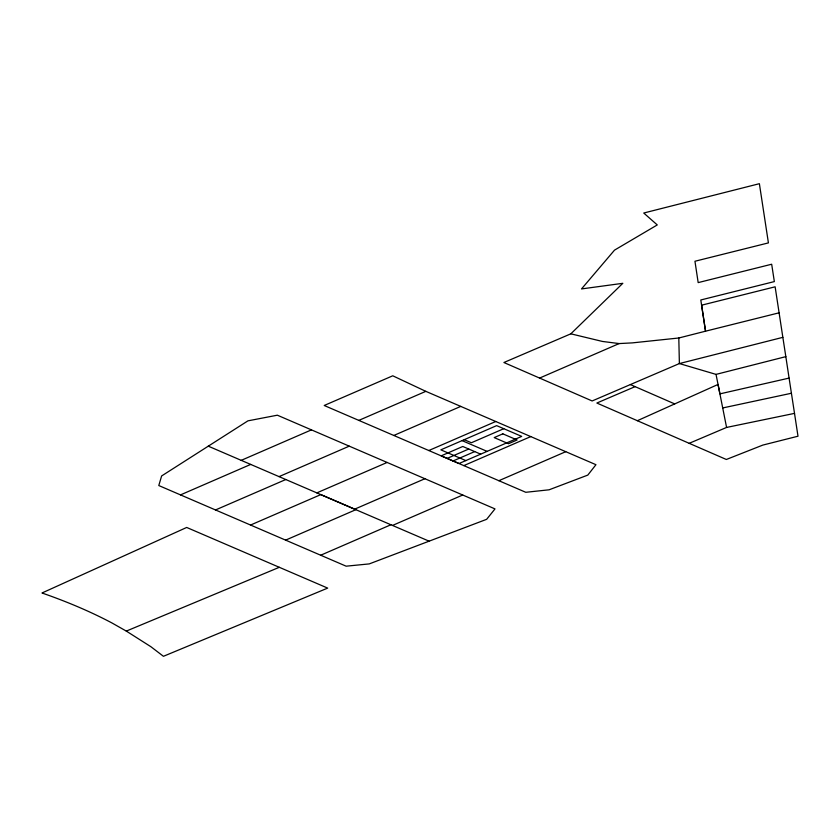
<?xml version="1.0" encoding="UTF-8"?>
<svg xmlns="http://www.w3.org/2000/svg" width="840" height="840" viewBox="0 0 840 840"><rect width="100%" height="100%" fill="white"/><g stroke="black" fill="none" stroke-linecap="round" stroke-linejoin="round"><path stroke-width="1.26" d="M570.832 333.827L622.818 283.311L581.511 288.929L614.523 250.131L657.269 224.931L643.734 213.024L759.381 183.697L768.411 242.897L694.953 261.25L698.177 282.608L771.677 264.233L774.344 281.589L700.802 299.975L705.537 331.191L678.804 337.995L632.3 342.888L619.143 343.57L602.48 341.45L570.832 333.827L503.895 362.512L592.137 400.964L679.381 363.562L782.849 337.344L775.131 286.808L701.621 305.183L705.537 331.191L779.142 312.806M637.381 420.693L718.043 384.437L726.579 427.434L689.199 443.32L596.851 403.032L635.082 386.652M241.227 460.352L311.451 429.87L494.991 508.904L486.644 519.319L369.254 563.903L346.132 566.181L158.791 485.541L161.627 475.955L247.958 420.84L277.358 415.191L311.451 429.87M180.506 494.886L250.688 464.425M279.058 476.616L349.23 446.166M393.792 435.477L460.751 406.403M358.754 420.42L425.828 391.346L595.949 464.699L587.811 475.094L549.087 489.804L525.777 492.293L324.198 405.489L392.763 375.795L425.828 391.346M215.492 509.964L285.789 479.525M539.595 378.074L619.143 343.57M316.827 492.881L387.125 462.452M250.53 525.042L320.775 494.624L354.659 509.166L424.904 478.727M428.82 450.524L495.747 421.502M503.78 428.694L471.377 442.754L464.237 439.688M447.143 458.399L468.752 449.032M453.096 460.961L474.695 451.584M285.673 540.11L355.866 509.681M463.858 465.602L530.785 436.58M320.681 555.23L390.905 524.759L429.114 541.18M392.543 525.42L462.735 495.012M498.855 480.711L565.73 451.7M126.305 631.092L150.896 646.716L163.433 656.303L327.673 588.105L186.69 527.457L42 592.988A1299.155 446.471 -14.9 0 1 111.962 622.965L126.305 631.092L279.3 567.304M678.804 337.995L679.381 363.562L716.026 374.388L785.831 356.643L782.849 337.344M785.831 356.643L789.086 378.094L719.933 393.866L716.026 374.388M726.579 427.434L794.514 413.375L789.086 378.094M722.726 407.946L791.406 393.256M462.074 440.622L487.148 451.395M480.648 454.146L462.798 446.471L441.2 455.847L459.05 463.512L521.703 436.401L496.64 425.628L440.822 449.841L465.895 460.614M208.278 446.166L390.905 524.759M689.199 443.32L726.337 459.48L762.804 445.095L798 436.212L794.514 413.375M630.368 384.573L674.72 403.914M502.834 433.839L494.193 437.588L508.473 443.719L517.115 439.971L502.834 433.839"/></g></svg>
